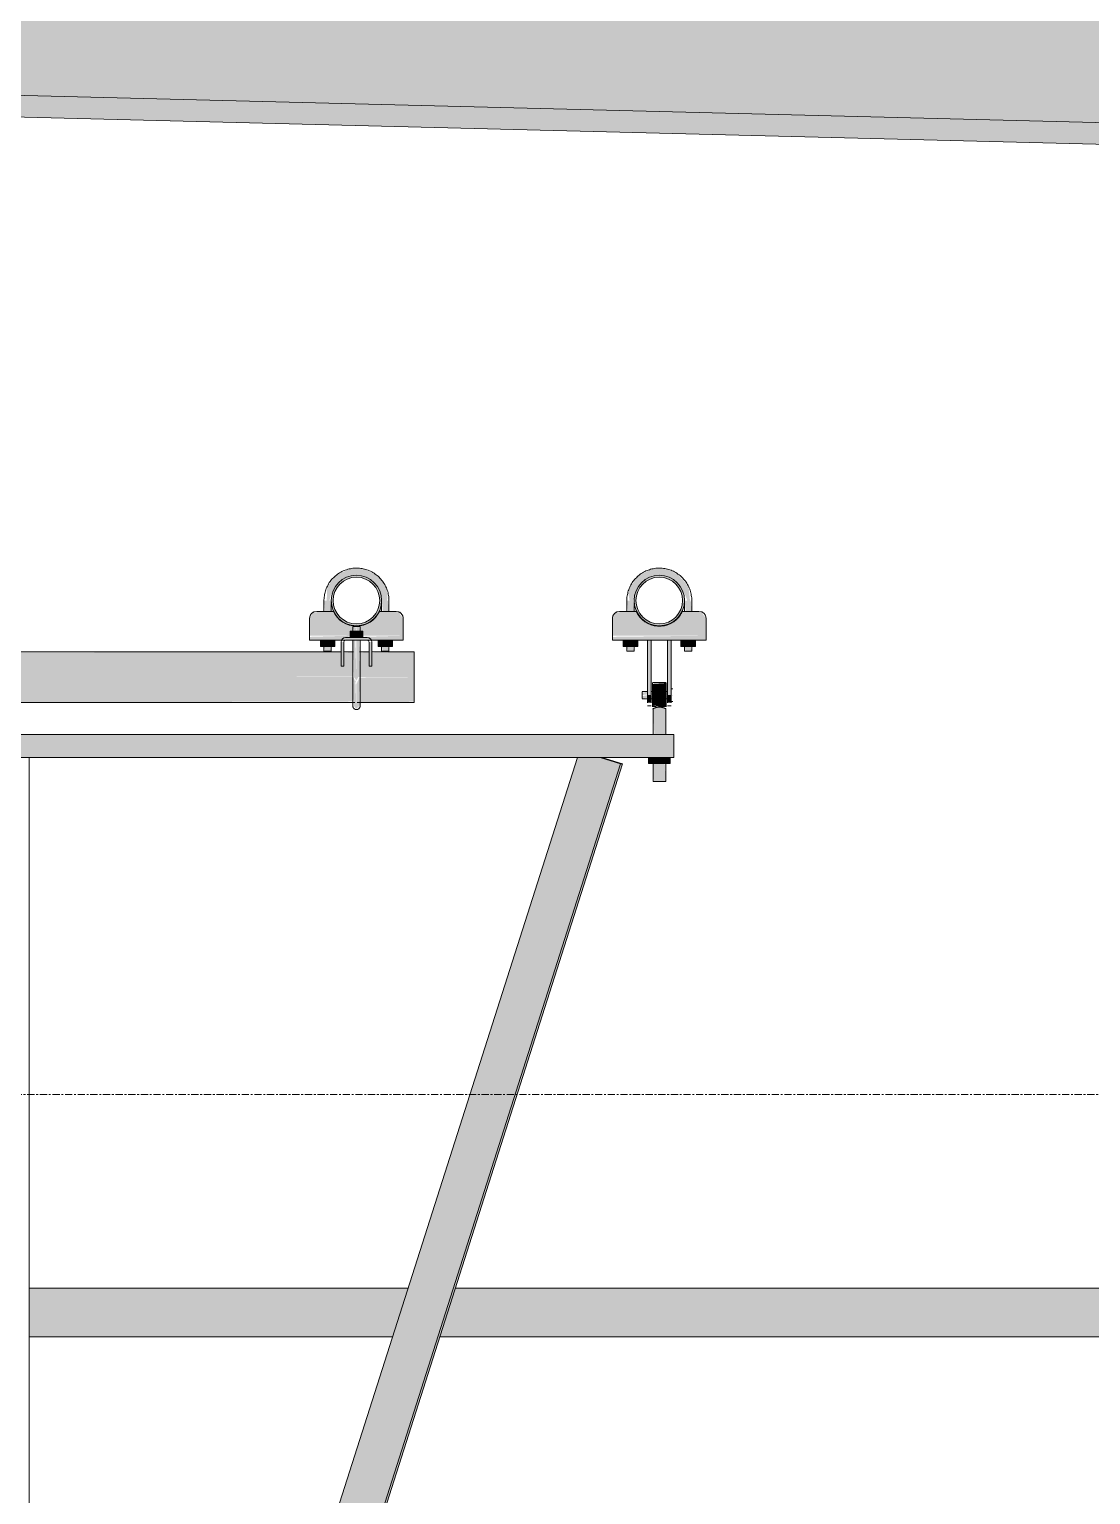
# Model space of a CAD drawing. Header units: inches. Extents: x -55396 to -733, y -290 to 853.
# Drawn here: x -16613.4 to -16539.8, y 230.2 to 331.9 of the extents above; entities that cross this region are included whole.
import ezdxf

# ---------------------------------------------------------------- set-up
doc = ezdxf.new("R2010")
doc.units = ezdxf.units.IN
doc.header["$MEASUREMENT"] = 0
doc.linetypes.add('Grid Line 1_2_', pattern=[0.875, 0.5, -0.125, 0.125, -0.125])
for name, color, linetype, lineweight in [('A-FLOR-LEVL', 51, 'Continuous', 9), ('Q-SPCQ', 91, 'Continuous', 9), ('S-BEAM', 12, 'Continuous', 9)]:
    doc.layers.add(name, color=color, linetype=linetype, lineweight=lineweight)

# ---------------------------------------------------------------- blocks, each defined once
blk = doc.blocks.new('Basketball_Backstop-Performance_Sports_Systems-3103-Ceiling_Hung - 27_-0_ to 27_-11 7_8_-V302-Section 1')
at = {"layer": 'Q-SPCQ'}
for points in [[(21740.18, 292.25), (21740.19, 292.73), (21740.08, 293.23), (21739.46, 294.01), (21738.55, 294.44), (21737.55, 294.44), (21737.3, 294.3), (21737.1, 294.23), (21736.65, 294.01), (21736.03, 293.23), (21735.99, 292.25), (21736.18, 292.25), (21736.29, 292.69), (21736.38, 292.74), (21736.65, 293.27), (21737.04, 293.66), (21737.46, 293.88), (21737.85, 293.97), (21738.3, 293.97), (21738.68, 293.87), (21739.1, 293.63), (21739.46, 293.27), (21739.57, 293.12), (21739.62, 293.09), (21739.81, 292.25), (21739.88, 292.25), (21739.93, 292.25), (21740.12, 292.25)], [(21761.12, 292.25), (21761.18, 292.25), (21761.08, 293.23), (21760.31, 294.08), (21759.55, 294.44), (21758.55, 294.44), (21757.65, 294.01), (21757.03, 293.23), (21756.91, 292.73), (21756.99, 292.25), (21757.18, 292.25), (21757.23, 292.25), (21757.36, 292.7), (21757.72, 293.37), (21758.04, 293.66), (21758.43, 293.87), (21758.8, 293.97), (21759.25, 293.97), (21759.78, 293.83), (21759.93, 293.77), (21760.05, 293.68), (21760.73, 292.74), (21760.75, 292.69), (21760.81, 292.74), (21760.99, 292.25), (21761.05, 292.25)], [(21734.8, 289.81), (21737.62, 289.81), (21737.62, 290.12), (21737.81, 290.12), (21737.88, 290.44), (21738.29, 290.44), (21738.29, 290.12), (21738.49, 290.12), (21738.49, 289.81), (21741.3, 289.81), (21741.3, 291), (21740.93, 291.48), (21740.8, 291.5), (21739.61, 291.44), (21739.2, 290.92), (21738.87, 290.69), (21738.47, 290.54), (21737.93, 290.49), (21737.55, 290.56), (21737.16, 290.73), (21736.81, 291.01), (21736.54, 291.37), (21736.36, 291.5), (21735.05, 291.43), (21734.8, 291)], [(21755.8, 289.81), (21762.3, 289.81), (21762.3, 291), (21761.93, 291.48), (21761.8, 291.5), (21760.61, 291.44), (21760.2, 290.92), (21759.87, 290.69), (21759.47, 290.54), (21759.27, 290.49), (21758.55, 290.56), (21758.16, 290.73), (21757.81, 291.01), (21757.54, 291.37), (21757.36, 291.5), (21756.05, 291.43), (21755.8, 291)], [(21738.05, 289.69), (21738.05, 290.12), (21737.62, 290.12), (21737.62, 289.69)], [(21738.49, 289.69), (21738.49, 290.12), (21738.05, 290.12), (21738.05, 289.69)], [(21758.49, 289.5), (21762.3, 289.54), (21762.3, 289.81), (21755.8, 289.73), (21755.8, 289.5), (21758.24, 289.5)], [(21735.55, 289.06), (21735.8, 289.06), (21735.8, 289.5), (21735.55, 289.5)], [(21735.8, 289.06), (21736.31, 289.06), (21736.31, 289.5), (21735.8, 289.5)], [(21736.56, 289.06), (21736.56, 289.5), (21736.31, 289.5), (21736.32, 289.06)], [(21739.8, 289.06), (21739.8, 289.5), (21739.55, 289.5), (21739.55, 289.06)], [(21740.31, 289.06), (21740.31, 289.5), (21739.8, 289.5), (21739.8, 289.06)], [(21740.31, 289.06), (21740.56, 289.06), (21740.56, 289.5), (21740.31, 289.5)], [(21756.55, 289.06), (21756.8, 289.06), (21756.8, 289.5), (21756.55, 289.5)], [(21757.31, 289.06), (21757.31, 289.5), (21756.8, 289.5), (21756.8, 289.06)], [(21757.56, 289.06), (21757.56, 289.5), (21757.31, 289.5), (21757.31, 289.06)], [(21758.49, 285.69), (21758.49, 289.5), (21758.24, 289.5), (21758.24, 285.69)], [(21759.87, 285.69), (21759.87, 289.5), (21759.62, 289.5), (21759.62, 285.69)], [(21760.55, 289.06), (21760.8, 289.06), (21760.8, 289.5), (21760.55, 289.5)], [(21761.31, 289.06), (21761.31, 289.5), (21760.8, 289.5), (21760.8, 289.06)], [(21761.56, 289.06), (21761.56, 289.5), (21761.31, 289.5), (21761.31, 289.06)], [(21738.05, 284.74), (21738.29, 285), (21738.26, 285.31), (21738.27, 286.94), (21738.05, 286.45), (21738.05, 284.96)], [(21758.49, 285.16), (21758.49, 285.69), (21758.24, 285.69), (21758.24, 285.16)], [(21758.59, 285.66), (21759.53, 285.66), (21759.53, 286.53), (21758.59, 286.47), (21758.59, 285.89)], [(21759.62, 285.16), (21759.87, 285.16), (21759.87, 285.69), (21759.62, 285.69), (21759.62, 285.31)], [(21715.42, 152.54), (21756.36, 280.92), (21754.94, 281.37), (21753.37, 281.37), (21715.47, 162.25), (21715.7, 162.2), (21715.76, 161.93), (21715.69, 161.77), (21715.27, 161.79), (21715.27, 152.59)], [(21715.56, 152.54), (21756.5, 280.92), (21756.36, 280.92), (21715.42, 152.54)], [(21759.06, 280.94), (21759.06, 281.37), (21758.31, 281.37), (21758.31, 280.94)], [(21759.81, 280.94), (21759.81, 281.37), (21759.06, 281.37), (21759.06, 280.94)]]:
    blk.add_hatch(color=256, dxfattribs=at).paths.add_polyline_path(points, flags=0)
h = blk.add_hatch(color=256, dxfattribs=at)
h.paths.add_polyline_path([(21738.05, 290.5), (21738.51, 290.56), (21738.93, 290.73), (21739.29, 291.01), (21739.57, 291.37), (21739.74, 291.8), (21739.8, 292.25), (21739.74, 292.7), (21739.57, 293.12), (21739.29, 293.49), (21738.93, 293.77), (21738.51, 293.94), (21738.05, 294), (21737.6, 293.94), (21737.18, 293.77), (21736.82, 293.49), (21736.54, 293.12), (21736.32, 292.38), (21736.32, 292.12), (21736.36, 291.8), (21736.55, 291.35), (21736.82, 291.01), (21737.18, 290.73), (21737.6, 290.56)], flags=0)
h.paths.add_polyline_path([(21738.05, 290.62), (21737.63, 290.68), (21737.24, 290.84), (21736.71, 291.35), (21736.65, 291.44), (21736.48, 291.83), (21736.43, 292.25), (21736.48, 292.67), (21736.65, 293.06), (21736.9, 293.4), (21737.24, 293.66), (21737.63, 293.82), (21738.05, 293.87), (21738.47, 293.82), (21738.87, 293.66), (21739.2, 293.4), (21739.46, 293.06), (21739.62, 292.67), (21739.68, 292.25), (21739.62, 291.83), (21739.4, 291.35), (21739.2, 291.1), (21738.87, 290.84), (21738.47, 290.68)], flags=0)
h = blk.add_hatch(color=256, dxfattribs=at)
h.paths.add_polyline_path([(21759.05, 290.5), (21759.51, 290.56), (21759.93, 290.73), (21760.29, 291.01), (21760.57, 291.37), (21760.74, 291.8), (21760.8, 292.25), (21760.74, 292.7), (21760.53, 293.18), (21760.29, 293.49), (21759.93, 293.77), (21759.51, 293.94), (21759.05, 294), (21758.6, 293.94), (21758.18, 293.77), (21757.82, 293.49), (21757.54, 293.12), (21757.36, 292.7), (21757.3, 292.25), (21757.36, 291.8), (21757.55, 291.35), (21757.82, 291.01), (21758.18, 290.73), (21758.6, 290.56)], flags=0)
h.paths.add_polyline_path([(21759.05, 290.62), (21758.63, 290.68), (21758.24, 290.84), (21757.71, 291.35), (21757.65, 291.44), (21757.48, 291.83), (21757.43, 292.25), (21757.48, 292.67), (21757.65, 293.06), (21757.9, 293.4), (21758.24, 293.66), (21758.63, 293.82), (21759.05, 293.87), (21759.47, 293.82), (21759.87, 293.66), (21760.2, 293.4), (21760.53, 292.9), (21760.62, 292.67), (21760.68, 292.25), (21760.53, 291.6), (21760.4, 291.35), (21760.2, 291.1), (21759.87, 290.84), (21759.47, 290.68)], flags=0)
h = blk.add_hatch(color=256, dxfattribs=at)
h.paths.add_polyline_path([(21736.18, 288.75), (21736.29, 288.75), (21736.22, 289.06), (21735.81, 289.06), (21735.88, 288.75), (21736.12, 288.75)], flags=0)
h.paths.add_polyline_path([(21735.99, 291.5), (21736.29, 291.5), (21736.23, 292.25), (21735.81, 292.25), (21735.88, 291.5), (21735.98, 291.5)], flags=0)
h = blk.add_hatch(color=256, dxfattribs=at)
h.paths.add_polyline_path([(21740.05, 288.75), (21740.29, 288.75), (21740.23, 289.06), (21739.81, 289.06), (21739.88, 288.75), (21739.99, 288.75)], flags=0)
h.paths.add_polyline_path([(21740.07, 291.5), (21740.29, 291.5), (21740.23, 292.25), (21739.81, 292.25), (21739.89, 291.5), (21740.05, 291.5)], flags=0)
h = blk.add_hatch(color=256, dxfattribs=at)
h.paths.add_polyline_path([(21756.93, 288.75), (21757.29, 288.75), (21757.23, 289.06), (21756.81, 289.06), (21756.88, 288.75)], flags=0)
h.paths.add_polyline_path([(21757.04, 291.5), (21757.29, 291.5), (21757.23, 292.25), (21756.81, 292.25), (21756.89, 291.5), (21756.99, 291.5)], flags=0)
h = blk.add_hatch(color=256, dxfattribs=at)
h.paths.add_polyline_path([(21761.18, 288.75), (21761.29, 288.75), (21761.22, 289.06), (21760.81, 289.06), (21760.88, 288.75), (21761.12, 288.75)], flags=0)
h.paths.add_polyline_path([(21760.99, 291.5), (21761.29, 291.5), (21761.23, 292.25), (21760.81, 292.25), (21760.89, 291.5), (21760.98, 291.5)], flags=0)
h = blk.add_hatch(color=256, dxfattribs=at)
h.paths.add_polyline_path([(21741.3, 289.5), (21741.3, 289.81), (21738.49, 289.73), (21738.49, 289.69), (21738.8, 289.63), (21738.8, 289.5), (21741.16, 289.5)], flags=0)
h.paths.add_polyline_path([(21736.32, 289.5), (21737.3, 289.56), (21737.3, 289.69), (21737.62, 289.77), (21737.62, 289.81), (21734.8, 289.73), (21734.8, 289.5)], flags=0)
h = blk.add_hatch(color=256, dxfattribs=at)
h.paths.add_polyline_path([(21736.99, 288.19), (21737.18, 288.19), (21737.18, 289.37), (21736.99, 289.37), (21736.99, 288.91)], flags=0)
h.paths.add_polyline_path([(21738.93, 288.19), (21739.12, 288.19), (21739.12, 289.37), (21738.93, 289.37), (21738.93, 288.91)], flags=0)
h.paths.add_polyline_path([(21737.3, 289.5), (21738.8, 289.5), (21738.8, 289.69), (21737.3, 289.69)], flags=0)
h = blk.add_hatch(color=256, dxfattribs=at)
h.paths.add_polyline_path([(21737.99, 286.94), (21738.05, 286.94), (21737.97, 289.5), (21737.81, 289.5), (21737.88, 286.94), (21737.93, 286.94)], flags=0)
h.paths.add_polyline_path([(21737.92, 290.12), (21738.05, 290.12), (21737.99, 290.44), (21737.81, 290.44), (21737.88, 290.12)], flags=0)
h = blk.add_hatch(color=256, dxfattribs=at)
h.paths.add_polyline_path([(21738.05, 286.94), (21738.29, 286.94), (21738.23, 289.5), (21738.05, 289.5), (21738.05, 288.91)], flags=0)
h.paths.add_polyline_path([(21738.12, 290.12), (21738.29, 290.12), (21738.23, 290.44), (21738.05, 290.44), (21738.06, 290.12)], flags=0)
h = blk.add_hatch(color=256, dxfattribs=at)
h.paths.add_polyline_path([(21682.05, 286.94), (21685.81, 286.99), (21685.81, 288.69), (21685.18, 288.63), (21685.18, 288.19), (21684.99, 288.19), (21684.99, 288.69), (21682.05, 288.63), (21682.05, 287.39)], flags=0)
h.paths.add_polyline_path([(21710.43, 286.94), (21710.43, 287.07), (21710.24, 287.14), (21710.24, 287.55), (21710.43, 287.59), (21710.43, 287.82), (21710.87, 287.88), (21710.89, 288.18), (21711.05, 288.17), (21711.12, 287.77), (21711.15, 287.88), (21711.58, 288.14), (21711.81, 288.2), (21711.81, 288.69), (21711.2, 288.63), (21711.18, 288.31), (21711.15, 288.19), (21710.99, 288.27), (21710.89, 288.31), (21710.99, 288.69), (21687.12, 288.63), (21687.12, 288.19), (21686.93, 288.2), (21686.93, 288.69), (21686.29, 288.63), (21686.29, 286.94), (21710.24, 286.94)], flags=0)
h.paths.add_polyline_path([(21711.05, 286.94), (21711.12, 286.94), (21711.05, 287.06)], flags=0)
h.paths.add_polyline_path([(21741.16, 286.94), (21742.05, 286.94), (21742.05, 288.69), (21739.12, 288.62), (21739.12, 288.19), (21738.93, 288.19), (21738.93, 288.69), (21738.29, 288.62), (21738.29, 286.94)], flags=0)
h.paths.add_polyline_path([(21726.64, 286.94), (21737.81, 286.97), (21737.81, 288.69), (21737.18, 288.61), (21737.18, 288.19), (21736.99, 288.19), (21736.99, 288.69), (21713.12, 288.63), (21713.17, 288.45), (21713.22, 288.31), (21712.93, 288.25), (21712.88, 288.69), (21712.29, 288.63), (21712.3, 288.17), (21712.52, 288.14), (21712.94, 287.81), (21712.99, 287.77), (21713.05, 288.18), (21713.24, 288.14), (21713.24, 287.82), (21713.68, 287.77), (21713.68, 287.55), (21713.87, 287.49), (21713.87, 287.07), (21713.68, 287.06), (21713.68, 286.94), (21716.95, 286.94)], flags=0)
h = blk.add_hatch(color=256, dxfattribs=at)
h.paths.add_polyline_path([(21685.88, 286.94), (21686.05, 286.7), (21686.18, 286.94), (21685.93, 286.94)], flags=0)
h.paths.add_polyline_path([(21682.05, 285.19), (21685.85, 285.26), (21685.85, 286.51), (21685.81, 286.94), (21682.05, 286.94), (21682.05, 285.25)], flags=0)
h.paths.add_polyline_path([(21686.27, 286.94), (21686.23, 286.94), (21686.23, 286.85)], flags=0)
h.paths.add_polyline_path([(21687.9, 285.19), (21711.12, 285.25), (21711.05, 286.69), (21710.87, 286.7), (21710.87, 286.81), (21710.43, 286.81), (21710.43, 286.94), (21686.27, 286.94), (21686.29, 285.19)], flags=0)
h.paths.add_polyline_path([(21737.88, 286.94), (21738.05, 286.7), (21738.18, 286.94), (21737.93, 286.94)], flags=0)
h.paths.add_polyline_path([(21716.95, 285.19), (21737.85, 285.25), (21737.85, 286.48), (21737.81, 286.94), (21713.68, 286.94), (21713.68, 286.81), (21713.24, 286.72), (21713.24, 286.69), (21713.05, 286.72), (21712.99, 285.19)], flags=0)
h.paths.add_polyline_path([(21738.27, 286.94), (21738.22, 286.91), (21738.26, 286.91)], flags=0)
h.paths.add_polyline_path([(21741.16, 285.19), (21742.05, 285.25), (21742.05, 286.94), (21738.27, 286.91), (21738.29, 285.19)], flags=0)
h = blk.add_hatch(color=256, dxfattribs=at)
h.paths.add_polyline_path([(21738.05, 286.45), (21737.99, 286.79), (21737.98, 286.65), (21738.05, 286.47)], flags=0)
h.paths.add_polyline_path([(21738.05, 284.74), (21737.98, 286.61), (21737.84, 286.94), (21737.88, 284.92)], flags=0)
h = blk.add_hatch(color=256, dxfattribs=at)
h.paths.add_polyline_path([(21757.87, 285.69), (21758.24, 285.75), (21758.24, 285.93), (21757.87, 285.86), (21757.87, 285.75)], flags=0)
h.paths.add_polyline_path([(21759.62, 285.69), (21759.62, 285.93), (21759.53, 285.86), (21759.53, 285.69)], flags=0)
h.paths.add_polyline_path([(21758.49, 285.69), (21758.59, 285.75), (21758.59, 285.93), (21758.49, 285.85), (21758.49, 285.73)], flags=0)
h = blk.add_hatch(color=256, dxfattribs=at)
h.paths.add_polyline_path([(21759.62, 285.45), (21759.62, 285.69), (21759.53, 285.62), (21759.53, 285.45)], flags=0)
h.paths.add_polyline_path([(21757.87, 285.45), (21758.24, 285.51), (21758.24, 285.69), (21757.87, 285.62), (21757.87, 285.47)], flags=0)
h.paths.add_polyline_path([(21758.59, 285.45), (21758.59, 285.69), (21758.49, 285.6), (21758.49, 285.45)], flags=0)
h = blk.add_hatch(color=256, dxfattribs=at)
h.paths.add_polyline_path([(21758.98, 284.86), (21758.59, 285.02), (21758.59, 284.87), (21758.98, 284.86)], flags=0)
h.paths.add_polyline_path([(21759.13, 284.86), (21759.53, 284.87), (21759.53, 285.66), (21758.59, 285.66), (21758.59, 285.02), (21759.06, 284.88)], flags=0)
h = blk.add_hatch(color=256, dxfattribs=at)
h.paths.add_polyline_path([(21759.37, 279.69), (21759.5, 279.69), (21759.43, 280.94), (21758.62, 280.94), (21758.68, 279.69), (21759.28, 279.69)], flags=0)
h.paths.add_polyline_path([(21759.11, 282.95), (21759.5, 282.95), (21759.47, 284.76), (21759.13, 284.86), (21758.72, 284.79), (21758.62, 284.75), (21758.71, 282.95), (21759.01, 282.95)], flags=0)
h = blk.add_hatch(color=256, dxfattribs=at)
h.paths.add_polyline_path([(21664.06, 281.37), (21711.12, 281.37), (21711.12, 282.95), (21664.06, 282.95), (21664.06, 281.58)], flags=0)
h.paths.add_polyline_path([(21755.69, 281.37), (21760.06, 281.37), (21760.06, 282.95), (21712.99, 282.95), (21712.99, 281.37), (21736.32, 281.37)], flags=0)
for p, q in [((21735.8, 292.25), (21735.8, 291.5)), ((21736.3, 291.5), (21736.3, 292.25)), ((21739.8, 292.25), (21739.8, 291.5)), ((21740.3, 291.5), (21740.3, 292.25)), ((21756.8, 292.25), (21756.8, 291.5)), ((21757.3, 291.5), (21757.3, 292.25)), ((21760.8, 292.25), (21760.8, 291.5)), ((21761.3, 291.5), (21761.3, 292.25)), ((21734.8, 291), (21734.8, 289.81)), ((21736.46, 291.5), (21735.3, 291.5)), ((21740.8, 291.5), (21739.65, 291.5)), ((21741.3, 289.81), (21741.3, 291)), ((21755.8, 289.81), (21755.8, 291)), ((21757.46, 291.5), (21756.3, 291.5)), ((21761.8, 291.5), (21760.65, 291.5)), ((21762.3, 291), (21762.3, 289.81)), ((21734.8, 289.5), (21734.8, 289.81)), ((21738.8, 289.69), (21737.3, 289.69)), ((21737.62, 290.12), (21738.05, 290.12)), ((21737.62, 289.69), (21737.62, 290.12)), ((21737.8, 290.44), (21737.8, 289.69)), ((21737.81, 290.44), (21738.05, 290.44)), ((21738.05, 290.44), (21738.29, 290.44)), ((21738.05, 290.12), (21738.49, 290.12)), ((21738.05, 290.12), (21738.05, 289.69)), ((21738.3, 289.69), (21738.3, 290.44)), ((21738.49, 289.69), (21738.49, 290.12)), ((21741.3, 289.81), (21741.3, 289.5)), ((21755.8, 289.5), (21755.8, 289.81)), ((21762.3, 289.81), (21762.3, 289.5)), ((21736.99, 288.69), (21713.12, 288.69)), ((21734.8, 289.5), (21737.3, 289.5)), ((21735.55, 289.5), (21735.55, 289.06)), ((21735.8, 289.06), (21735.55, 289.06)), ((21735.8, 289.52), (21735.8, 288.75)), ((21735.8, 289.06), (21735.8, 289.5)), ((21736.31, 289.06), (21735.8, 289.06)), ((21735.8, 288.75), (21735.81, 288.75)), ((21736.3, 288.75), (21735.8, 288.75)), ((21736.29, 288.75), (21736.3, 288.75)), ((21736.3, 288.75), (21736.3, 289.52)), ((21736.31, 289.06), (21736.31, 289.5)), ((21736.56, 289.06), (21736.31, 289.06)), ((21736.56, 289.06), (21736.56, 289.5)), ((21736.99, 289.37), (21736.99, 288.19)), ((21737.18, 288.19), (21737.18, 289.37)), ((21737.84, 288.69), (21737.18, 288.69)), ((21737.3, 289.5), (21738.8, 289.5)), ((21737.8, 289.5), (21737.8, 286.94)), ((21737.8, 289.5), (21737.8, 288.68)), ((21738.93, 288.69), (21738.27, 288.69)), ((21738.3, 286.94), (21738.3, 289.5)), ((21738.3, 288.68), (21738.3, 289.5)), ((21738.8, 289.5), (21741.3, 289.5)), ((21738.93, 288.19), (21738.93, 289.37)), ((21739.12, 289.37), (21739.12, 288.19)), ((21742.05, 288.69), (21739.12, 288.69)), ((21739.55, 289.06), (21739.55, 289.5)), ((21739.8, 289.06), (21739.55, 289.06)), ((21739.8, 289.51), (21739.8, 288.75)), ((21739.8, 289.06), (21739.8, 289.5)), ((21740.31, 289.06), (21739.8, 289.06)), ((21740.3, 288.75), (21739.8, 288.75)), ((21739.8, 288.75), (21739.81, 288.75)), ((21740.29, 288.75), (21740.3, 288.75)), ((21740.3, 288.75), (21740.3, 289.51)), ((21740.31, 289.06), (21740.31, 289.5)), ((21740.56, 289.06), (21740.31, 289.06)), ((21740.56, 289.5), (21740.56, 289.06)), ((21742.05, 288.69), (21742.05, 286.94)), ((21755.8, 289.5), (21762.3, 289.5)), ((21756.55, 289.5), (21756.55, 289.06)), ((21756.8, 289.06), (21756.55, 289.06)), ((21756.8, 289.52), (21756.8, 288.75)), ((21756.8, 289.06), (21756.8, 289.5)), ((21757.31, 289.06), (21756.8, 289.06)), ((21756.8, 288.75), (21756.81, 288.75)), ((21757.3, 288.75), (21756.8, 288.75)), ((21757.29, 288.75), (21757.3, 288.75)), ((21757.3, 288.75), (21757.3, 289.52)), ((21757.31, 289.06), (21757.31, 289.5)), ((21757.56, 289.06), (21757.31, 289.06)), ((21757.56, 289.06), (21757.56, 289.5)), ((21758.24, 285.69), (21758.24, 289.5)), ((21758.49, 289.5), (21758.24, 289.5)), ((21758.49, 289.5), (21758.49, 285.69)), ((21759.62, 285.69), (21759.62, 289.5)), ((21759.87, 289.5), (21759.62, 289.5)), ((21759.87, 289.5), (21759.87, 285.69)), ((21760.55, 289.06), (21760.55, 289.5)), ((21760.8, 289.06), (21760.55, 289.06)), ((21760.8, 289.51), (21760.8, 288.75)), ((21760.8, 289.06), (21760.8, 289.5)), ((21761.31, 289.06), (21760.8, 289.06)), ((21761.3, 288.75), (21760.8, 288.75)), ((21760.8, 288.75), (21760.81, 288.75)), ((21761.29, 288.75), (21761.3, 288.75)), ((21761.3, 288.75), (21761.3, 289.51)), ((21761.31, 289.06), (21761.31, 289.5)), ((21761.56, 289.06), (21761.31, 289.06)), ((21761.56, 289.5), (21761.56, 289.06)), ((21736.99, 288.2), (21736.99, 287.82)), ((21736.99, 287.69), (21736.99, 288.19)), ((21736.99, 287.82), (21736.99, 287.69)), ((21736.99, 287.69), (21737.18, 287.69)), ((21736.99, 287.69), (21737.18, 287.69)), ((21737.18, 287.82), (21737.18, 288.2)), ((21737.18, 288.19), (21737.18, 287.69)), ((21737.18, 287.69), (21737.18, 287.82)), ((21738.93, 288.2), (21738.93, 287.82)), ((21738.93, 287.69), (21738.93, 288.19)), ((21738.93, 287.82), (21738.93, 287.69)), ((21738.93, 287.69), (21739.12, 287.69)), ((21738.93, 287.69), (21739.12, 287.69)), ((21739.12, 287.82), (21739.12, 288.2)), ((21739.12, 288.19), (21739.12, 287.69)), ((21739.12, 287.69), (21739.12, 287.82)), ((21742.05, 286.94), (21742.05, 285.19)), ((21758.24, 285.94), (21757.87, 285.94)), ((21757.87, 285.69), (21757.87, 285.93)), ((21757.87, 285.45), (21757.87, 285.69)), ((21758.24, 285.16), (21758.24, 285.69)), ((21758.59, 285.94), (21758.49, 285.94)), ((21758.49, 285.69), (21758.49, 285.16)), ((21759.53, 286.56), (21758.59, 286.56)), ((21758.59, 285.66), (21758.59, 286.53)), ((21758.59, 284.87), (21758.59, 285.66)), ((21759.53, 286.53), (21759.53, 285.66)), ((21759.62, 285.94), (21759.53, 285.94)), ((21759.53, 285.66), (21759.53, 284.87)), ((21759.62, 285.16), (21759.62, 285.69)), ((21759.99, 286.12), (21759.87, 286.12)), ((21759.87, 285.69), (21759.87, 285.16)), ((21759.99, 285.69), (21759.99, 285.69)), ((21759.99, 285.69), (21759.99, 285.69)), ((21712.99, 285.19), (21737.94, 285.19)), ((21738.11, 285.19), (21742.05, 285.19)), ((21757.87, 285.44), (21758.24, 285.44)), ((21758.24, 284.94), (21758.49, 284.94)), ((21758.49, 285.44), (21758.59, 285.44)), ((21758.59, 284.75), (21758.62, 284.75)), ((21758.62, 284.75), (21758.62, 282.95)), ((21759.5, 282.95), (21759.5, 284.75)), ((21759.5, 284.75), (21759.53, 284.75)), ((21759.53, 285.44), (21759.62, 285.44)), ((21759.62, 284.94), (21759.87, 284.94)), ((21759.87, 285.25), (21759.99, 285.25)), ((21760.06, 282.95), (21712.99, 282.95)), ((21760.06, 282.95), (21760.06, 281.37)), ((21760.06, 281.37), (21712.99, 281.37)), ((21715.37, 225.86), (21715.37, 281.37)), ((21715.38, 162.24), (21753.37, 281.37)), ((21756.36, 280.92), (21715.42, 152.54)), ((21715.56, 152.54), (21756.5, 280.92)), ((21754.94, 281.37), (21756.36, 280.92)), ((21756.5, 280.92), (21755.07, 281.37)), ((21756.36, 280.92), (21756.5, 280.92)), ((21758.31, 280.94), (21758.31, 281.37)), ((21759.06, 280.94), (21758.31, 280.94)), ((21758.62, 281.37), (21758.62, 279.69)), ((21759.06, 280.94), (21759.06, 281.37)), ((21759.81, 280.94), (21759.06, 280.94)), ((21759.5, 279.69), (21759.5, 281.37)), ((21759.81, 280.94), (21759.81, 281.37)), ((21759.5, 279.69), (21758.62, 279.69))]:
    blk.add_line(p, q, dxfattribs=at)
at = {"layer": 'Q-SPCQ', "flags": 128}
for points in [[(21740.3, 292.25), (21740.3, 292.34), (21740.3, 292.43), (21740.29, 292.52), (21740.27, 292.61), (21740.26, 292.7), (21740.24, 292.78), (21740.22, 292.87), (21740.19, 292.96), (21740.16, 293.04), (21740.13, 293.13), (21740.09, 293.21), (21740.05, 293.29), (21740.01, 293.37), (21739.96, 293.45), (21739.91, 293.52), (21739.86, 293.59), (21739.8, 293.66), (21739.74, 293.73), (21739.68, 293.8), (21739.62, 293.86), (21739.55, 293.93), (21739.49, 293.98), (21739.42, 294.04), (21739.34, 294.09), (21739.27, 294.14), (21739.19, 294.19), (21739.11, 294.23), (21739.03, 294.28), (21738.95, 294.31), (21738.87, 294.35), (21738.78, 294.38), (21738.7, 294.41), (21738.61, 294.43), (21738.52, 294.45), (21738.44, 294.47), (21738.35, 294.48), (21738.26, 294.49), (21738.17, 294.5), (21738.08, 294.5), (21737.99, 294.5), (21737.9, 294.49), (21737.81, 294.49), (21737.72, 294.48), (21737.63, 294.46), (21737.54, 294.44), (21737.45, 294.42), (21737.37, 294.39), (21737.28, 294.36), (21737.2, 294.33), (21737.12, 294.3), (21737.04, 294.26), (21736.96, 294.21), (21736.88, 294.17), (21736.8, 294.12), (21736.73, 294.07), (21736.66, 294.01), (21736.59, 293.96), (21736.52, 293.9), (21736.46, 293.83), (21736.39, 293.77), (21736.33, 293.7), (21736.28, 293.63), (21736.22, 293.56), (21736.17, 293.49), (21736.12, 293.41), (21736.08, 293.33), (21736.04, 293.25), (21736, 293.17), (21735.96, 293.09), (21735.93, 293), (21735.9, 292.92), (21735.88, 292.83), (21735.86, 292.74), (21735.84, 292.66), (21735.83, 292.57), (21735.81, 292.48), (21735.81, 292.39), (21735.8, 292.3), (21735.8, 292.25)], [(21761.3, 292.25), (21761.3, 292.34), (21761.3, 292.43), (21761.29, 292.52), (21761.27, 292.61), (21761.26, 292.7), (21761.24, 292.78), (21761.22, 292.87), (21761.19, 292.96), (21761.16, 293.04), (21761.13, 293.13), (21761.09, 293.21), (21761.05, 293.29), (21761.01, 293.37), (21760.96, 293.45), (21760.91, 293.52), (21760.86, 293.59), (21760.8, 293.66), (21760.74, 293.73), (21760.68, 293.8), (21760.62, 293.86), (21760.55, 293.93), (21760.49, 293.98), (21760.42, 294.04), (21760.34, 294.09), (21760.27, 294.14), (21760.19, 294.19), (21760.11, 294.23), (21760.03, 294.28), (21759.95, 294.31), (21759.87, 294.35), (21759.78, 294.38), (21759.7, 294.41), (21759.61, 294.43), (21759.52, 294.45), (21759.44, 294.47), (21759.35, 294.48), (21759.26, 294.49), (21759.17, 294.5), (21759.08, 294.5), (21758.99, 294.5), (21758.9, 294.49), (21758.81, 294.49), (21758.72, 294.48), (21758.63, 294.46), (21758.54, 294.44), (21758.45, 294.42), (21758.37, 294.39), (21758.28, 294.36), (21758.2, 294.33), (21758.12, 294.3), (21758.04, 294.26), (21757.96, 294.21), (21757.88, 294.17), (21757.8, 294.12), (21757.73, 294.07), (21757.66, 294.01), (21757.59, 293.96), (21757.52, 293.9), (21757.46, 293.83), (21757.39, 293.77), (21757.33, 293.7), (21757.28, 293.63), (21757.22, 293.56), (21757.17, 293.49), (21757.12, 293.41), (21757.08, 293.33), (21757.04, 293.25), (21757, 293.17), (21756.96, 293.09), (21756.93, 293), (21756.9, 292.92), (21756.88, 292.83), (21756.86, 292.74), (21756.84, 292.66), (21756.83, 292.57), (21756.81, 292.48), (21756.81, 292.39), (21756.8, 292.3), (21756.8, 292.25)], [(21737.8, 286.94), (21737.8, 286.86), (21737.8, 286.78), (21737.8, 286.7), (21737.8, 286.62), (21737.8, 286.54), (21737.8, 286.46), (21737.8, 286.38), (21737.8, 286.31), (21737.8, 286.23), (21737.8, 286.16), (21737.8, 286.09), (21737.8, 286.01), (21737.8, 285.94), (21737.8, 285.88), (21737.8, 285.81), (21737.8, 285.74), (21737.8, 285.68), (21737.8, 285.62), (21737.8, 285.56), (21737.8, 285.5), (21737.8, 285.45), (21737.8, 285.4), (21737.8, 285.35), (21737.8, 285.3), (21737.8, 285.25), (21737.8, 285.21), (21737.8, 285.17), (21737.8, 285.14), (21737.8, 285.1), (21737.8, 285.07), (21737.8, 285.05), (21737.8, 285.02), (21737.8, 285), (21737.8, 284.98), (21737.8, 284.97), (21737.8, 284.95), (21737.8, 284.95), (21737.8, 284.94), (21737.8, 284.94)], [(21738.3, 284.94), (21738.3, 284.94), (21738.3, 284.94), (21738.3, 284.95), (21738.3, 284.96), (21738.3, 284.98), (21738.3, 284.99), (21738.3, 285.02), (21738.3, 285.04), (21738.3, 285.07), (21738.3, 285.1), (21738.3, 285.13), (21738.3, 285.16), (21738.3, 285.2), (21738.3, 285.24), (21738.3, 285.29), (21738.3, 285.33), (21738.3, 285.38), (21738.3, 285.43), (21738.3, 285.49), (21738.3, 285.54), (21738.3, 285.6), (21738.3, 285.66), (21738.3, 285.73), (21738.3, 285.79), (21738.3, 285.86), (21738.3, 285.93), (21738.3, 285.99), (21738.3, 286.07), (21738.3, 286.14), (21738.3, 286.21), (21738.3, 286.29), (21738.3, 286.36), (21738.3, 286.44), (21738.3, 286.52), (21738.3, 286.6), (21738.3, 286.68), (21738.3, 286.76), (21738.3, 286.84), (21738.3, 286.92), (21738.3, 286.94)], [(21737.8, 284.94), (21737.8, 284.94), (21737.8, 284.94), (21737.8, 284.95), (21737.8, 284.96), (21737.8, 284.98), (21737.8, 284.99), (21737.8, 285.02), (21737.8, 285.04), (21737.8, 285.07), (21737.8, 285.1), (21737.8, 285.13), (21737.8, 285.16), (21737.8, 285.2)], [(21738.05, 284.69), (21738.04, 284.69), (21738.03, 284.69), (21738.02, 284.69), (21738.01, 284.69), (21738, 284.69), (21737.99, 284.69), (21737.98, 284.7), (21737.97, 284.7), (21737.96, 284.7), (21737.96, 284.71), (21737.95, 284.71), (21737.94, 284.72), (21737.93, 284.72), (21737.92, 284.73), (21737.91, 284.73), (21737.9, 284.74), (21737.9, 284.74), (21737.89, 284.75), (21737.88, 284.76), (21737.87, 284.76), (21737.87, 284.77), (21737.86, 284.78), (21737.85, 284.79), (21737.85, 284.79), (21737.84, 284.8), (21737.84, 284.81), (21737.83, 284.82), (21737.83, 284.83), (21737.82, 284.84), (21737.82, 284.85), (21737.82, 284.86), (21737.81, 284.87), (21737.81, 284.88), (21737.81, 284.89), (21737.81, 284.9), (21737.8, 284.9), (21737.8, 284.91), (21737.8, 284.92), (21737.8, 284.93), (21737.8, 284.94)], [(21738.3, 284.94), (21738.3, 284.93), (21738.3, 284.92), (21738.3, 284.91), (21738.3, 284.9), (21738.3, 284.89), (21738.3, 284.88), (21738.29, 284.87), (21738.29, 284.86), (21738.29, 284.85), (21738.28, 284.84), (21738.28, 284.83), (21738.27, 284.82), (21738.27, 284.81), (21738.26, 284.8), (21738.26, 284.8), (21738.25, 284.79), (21738.25, 284.78), (21738.24, 284.77), (21738.23, 284.77), (21738.23, 284.76), (21738.22, 284.75), (21738.21, 284.74), (21738.2, 284.74), (21738.2, 284.73), (21738.19, 284.73), (21738.18, 284.72), (21738.17, 284.72), (21738.16, 284.71), (21738.15, 284.71), (21738.14, 284.7), (21738.13, 284.7), (21738.12, 284.7), (21738.11, 284.7), (21738.11, 284.69), (21738.1, 284.69), (21738.09, 284.69), (21738.08, 284.69), (21738.07, 284.69), (21738.06, 284.69), (21738.05, 284.69)], [(21738.3, 285.21), (21738.3, 285.17), (21738.3, 285.14), (21738.3, 285.1), (21738.3, 285.07), (21738.3, 285.05), (21738.3, 285.02), (21738.3, 285), (21738.3, 284.98), (21738.3, 284.97), (21738.3, 284.95), (21738.3, 284.95), (21738.3, 284.94), (21738.3, 284.94)]]:
    blk.add_lwpolyline(points, dxfattribs=at)
at = {"layer": 'Q-SPCQ'}
for centre, radius, start, end in [((21738.05, 292.25), 1.75, 0, 180), ((21738.05, 292.25), 1.62, 0, 180), ((21759.05, 292.25), 1.75, 0, 180), ((21759.05, 292.25), 1.62, 0, 180), ((21738.05, 292.25), 1.75, 180, 0), ((21738.05, 292.25), 1.62, 180, 0), ((21759.05, 292.25), 1.75, 180, 0), ((21759.05, 292.25), 1.62, 180, 0), ((21735.3, 291), 0.5, 90, 180), ((21735.3, 291), 0.5, 120, 180), ((21738.05, 292.22), 1.75, 204.3958, 335.6042), ((21740.8, 291), 0.5, 0, 90), ((21740.8, 291), 0.5, 0, 60), ((21756.3, 291), 0.5, 90, 180), ((21756.3, 291), 0.5, 120, 180), ((21759.05, 292.22), 1.75, 204.3958, 328.194), ((21759.05, 292.22), 1.75, 329.9286, 335.6042), ((21761.8, 291), 0.5, 0, 90), ((21761.8, 291), 0.5, 0, 60), ((21737.3, 289.37), 0.312, 90, 180), ((21738.8, 289.37), 0.312, 0, 90), ((21737.3, 289.37), 0.125, 90, 180), ((21738.8, 289.37), 0.125, 0, 90)]:
    blk.add_arc(centre, radius, start, end, dxfattribs=at)
blk.add_open_spline([(21759.5, 284.75), (21759.5, 284.75), (21759.49, 284.75), (21759.48, 284.76), (21759.47, 284.76), (21759.45, 284.77), (21759.44, 284.78), (21759.42, 284.78), (21759.4, 284.79), (21759.39, 284.79), (21759.38, 284.8), (21759.36, 284.81), (21759.34, 284.81), (21759.31, 284.82), (21759.29, 284.83), (21759.28, 284.83), (21759.26, 284.84), (21759.24, 284.84), (21759.21, 284.85), (21759.17, 284.85), (21759.14, 284.86), (21759.1, 284.86), (21759.06, 284.86), (21759.02, 284.86), (21758.98, 284.86), (21758.94, 284.85), (21758.91, 284.85), (21758.88, 284.84), (21758.85, 284.84), (21758.84, 284.83), (21758.82, 284.83), (21758.8, 284.82), (21758.78, 284.81), (21758.75, 284.81), (21758.74, 284.8), (21758.72, 284.79), (21758.71, 284.79), (21758.7, 284.78), (21758.68, 284.78), (21758.66, 284.77), (21758.65, 284.76), (21758.64, 284.76), (21758.62, 284.75), (21758.62, 284.75), (21758.62, 284.75)], degree=3, knots=[0, 0, 0, 0, 0.055556, 0.083333, 0.111111, 0.138889, 0.166667, 0.194444, 0.208333, 0.222222, 0.236111, 0.25, 0.277778, 0.305556, 0.319444, 0.333333, 0.347222, 0.361111, 0.388889, 0.416667, 0.444444, 0.472222, 0.5, 0.527778, 0.555556, 0.583333, 0.611111, 0.638889, 0.652778, 0.666667, 0.680556, 0.694444, 0.722222, 0.75, 0.763889, 0.777778, 0.791667, 0.805556, 0.833333, 0.861111, 0.888889, 0.916667, 0.944444, 1, 1, 1, 1], dxfattribs=at)
blk = doc.blocks.new('columns and girder2 - one-1334686-Section 1')
at = {"layer": 'S-BEAM'}
h = blk.add_hatch(color=256, dxfattribs=at)
h.paths.add_polyline_path([(22306.55, 296.86), (22306.55, 298.38), (22142.86, 326.52), (22023.34, 319.62), (22023.28, 318.13), (22143.02, 324.97), (22297.96, 298.33)], flags=0)
h.paths.add_polyline_path([(22020.28, 318.09), (22020.34, 319.59), (21599.75, 330.15), (21599.68, 328.66), (22020.18, 318.1)], flags=0)
h.paths.add_polyline_path([(21596.69, 328.89), (21596.75, 330.39), (21362.99, 361.02), (21190.8, 336.44), (21190.8, 334.93), (21363, 359.5), (21596.59, 328.9)], flags=0)
h.paths.add_polyline_path([(21135.05, 387.53), (21135.03, 389.03), (21134.3, 389.03), (21134.3, 387.56)], flags=0)
h = blk.add_hatch(color=256, dxfattribs=at)
h.paths.add_polyline_path([(21135.8, 0), (21147.8, 0), (21187.8, 332.48), (21187.8, 335.23), (21135.8, 335.22), (21135.8, 37.38)], flags=0)
h.paths.add_polyline_path([(22356.63, 0), (22358.05, 0), (22358.05, 297.12), (22309.55, 297.12), (22309.55, 294.37), (22349.64, 0), (22350.85, 0)], flags=0)
h.paths.add_polyline_path([(22309.55, 298.12), (22358.05, 298.12), (22358.05, 324.33), (22354.04, 324.33), (22354.04, 324.68), (22355.41, 324.68), (22355.81, 324.9), (22355.93, 325.2), (22355.93, 335.65), (22355.78, 335.92), (22309.55, 337.76), (22309.55, 298.33)], flags=0)
h.paths.add_polyline_path([(22306.55, 298.38), (22306.55, 337.97), (22024.6, 349.72), (22023.34, 319.64), (22143.02, 326.49), (22297.96, 299.86)], flags=0)
h.paths.add_polyline_path([(22020.34, 319.59), (22021.6, 349.84), (21601.3, 367.35), (21599.75, 330.16), (22020.18, 319.6)], flags=0)
h.paths.add_polyline_path([(22356.69, 324.68), (22358.05, 324.68), (22358.05, 335.82), (22356.27, 335.9), (22356.17, 335.65), (22356.24, 325.02), (22356.32, 324.83)], flags=0)
h.paths.add_polyline_path([(21596.75, 330.39), (21598.3, 367.48), (21190.8, 384.46), (21190.8, 336.44), (21363, 361.02), (21596.59, 330.41)], flags=0)
h.paths.add_polyline_path([(21135.8, 336.23), (21187.8, 336.23), (21187.8, 384.58), (21135.8, 386.75), (21135.8, 336.51)], flags=0)
for p, q in [((22020.34, 319.59), (21599.75, 330.16)), ((21599.68, 328.66), (22020.28, 318.09))]:
    blk.add_line(p, q, dxfattribs=at)
blk = doc.blocks.new('Girt_Z - 10_D-1223971-Section 1')
at = {"layer": 'S-BEAM'}
h = blk.add_hatch(color=256, dxfattribs=at)
h.paths.add_polyline_path([(21391.05, 241.19), (21621.3, 241.19), (21621.3, 244.56), (21391.05, 244.56)], flags=0)
h.paths.add_polyline_path([(21631.3, 241.19), (21680.29, 241.19), (21679.21, 244.56), (21631.3, 244.56)], flags=0)
h.paths.add_polyline_path([(21683.56, 241.19), (21708.75, 241.19), (21708.75, 244.56), (21682.49, 244.56)], flags=0)
h.paths.add_polyline_path([(21715.37, 241.19), (21740.55, 241.19), (21741.63, 244.56), (21715.37, 244.56), (21715.37, 242.51)], flags=0)
h.paths.add_polyline_path([(21756.5, 241.19), (21861.55, 241.19), (21861.55, 244.56), (21744.9, 244.56), (21743.83, 241.19), (21756.36, 241.19)], flags=0)
h.paths.add_polyline_path([(22269.91, 241.19), (22315.28, 241.19), (22314.82, 244.56), (22248.47, 244.56), (22246.71, 241.19), (22269.7, 241.19)], flags=0)
h.paths.add_polyline_path([(22244.59, 241.19), (22246.35, 244.56), (22185.09, 244.56), (22185, 241.19), (22220.49, 241.19)], flags=0)
h.paths.add_polyline_path([(21873.55, 241.19), (22082.07, 241.19), (22077.6, 244.56), (21873.55, 244.56)], flags=0)
h.paths.add_polyline_path([(22178.37, 241.19), (22178.37, 244.56), (22148.5, 244.56), (22146.05, 241.19), (22162.39, 241.19)], flags=0)
h.paths.add_polyline_path([(22145.66, 241.19), (22148.12, 244.56), (22112.8, 244.56), (22112.8, 241.19), (22143.02, 241.19)], flags=0)
h.paths.add_polyline_path([(22104.8, 241.19), (22104.8, 244.56), (22078.02, 244.56), (22082.48, 241.19), (22104.29, 241.19)], flags=0)
for p, q in [((21715.37, 244.56), (21741.63, 244.56)), ((21744.9, 244.56), (21861.55, 244.56)), ((21715.37, 241.19), (21740.55, 241.19)), ((21743.83, 241.19), (21861.55, 241.19))]:
    blk.add_line(p, q, dxfattribs=at)

msp = doc.modelspace()

# ---------------------------------------------------------------- linework, layer by layer
at = {"layer": 'A-FLOR-LEVL', "linetype": 'Grid Line 1_2_'}
msp.add_line((-17967.17, 258), (-15101.4, 258), dxfattribs=at)

# ---------------------------------------------------------------- block references
at = {"layer": 'Q-SPCQ'}
msp.add_blockref('Basketball_Backstop-Performance_Sports_Systems-3103-Ceiling_Hung - 27_-0_ to 27_-11 7_8_-V302-Section 1', (-38328.77, 0), dxfattribs=at)
at = {"layer": 'S-BEAM'}
for name in ['columns and girder2 - one-1334686-Section 1', 'Girt_Z - 10_D-1223971-Section 1']:
    msp.add_blockref(name, (-38328.77, 0), dxfattribs=at)

doc.saveas('drawing.dxf')
